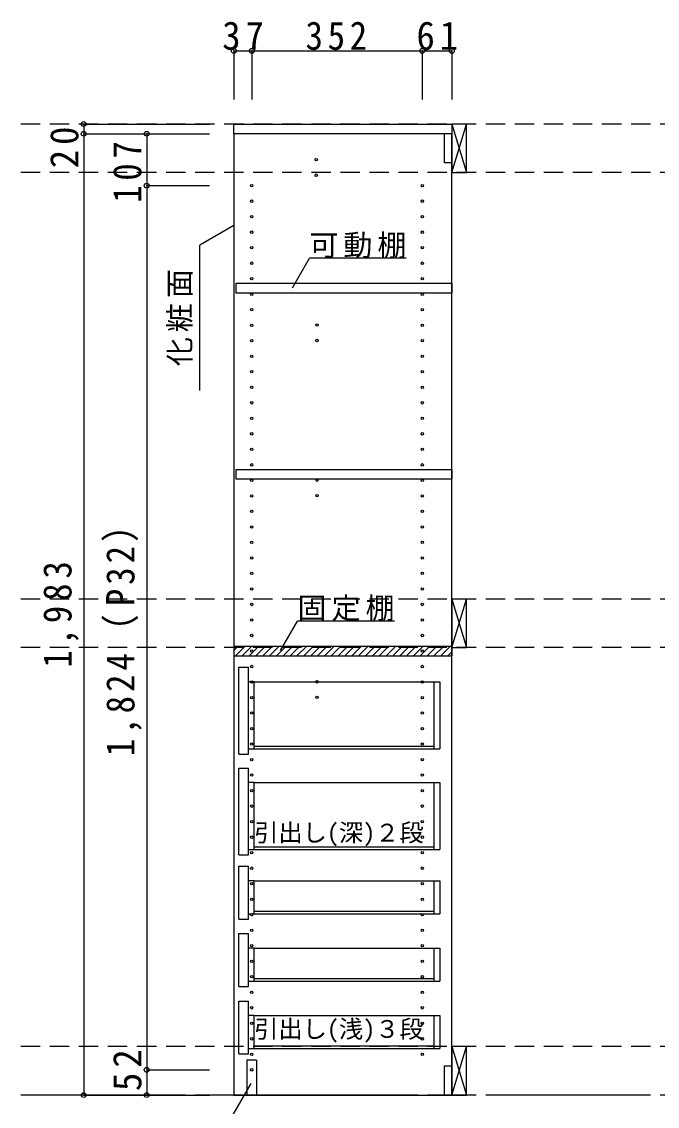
# Model space of a CAD drawing. Units: millimetres at full size, sheet at 1:20; details may follow other scales. Extents: x -8210 to 8210, y -5841 to 5773.
# Drawn here: x -3035 to -1722, y 1317 to 3554 of the extents above; entities that cross this region are included whole.
import ezdxf
from ezdxf.enums import TextEntityAlignment as Align

# ---------------------------------------------------------------- set-up
doc = ezdxf.new("R2010")
doc.units = ezdxf.units.MM
doc.header["$LTSCALE"] = 20
doc.header["$PDMODE"] = 32
doc.header["$PDSIZE"] = 10
for name, pattern in [('CHAIN1', [8, 5, -1, 1, -1]), ('DASHED1', [1.8, 1.2, -0.6]), ('DASHED2', [3, 2, -1])]:
    doc.linetypes.add(name, pattern=pattern)
for name, color, linetype in [('0-2_本体', 2, 'Continuous'), ('0-3_固定棚', 2, 'Continuous'), ('0-4_可動棚', 3, 'Continuous'), ('0-5', 4, 'Continuous'), ('0-7_桟木・巾木', 2, 'Continuous'), ('0-8_引き出し', 2, 'Continuous'), ('0-A_文字', 7, 'Continuous'), ('0-B_寸法', 7, 'Continuous'), ('0-C_ハッチ', 4, 'Continuous')]:
    doc.layers.add(name, color=color, linetype=linetype)
doc.styles.add('ＭＳ ゴシック', font='')
doc.styles.get('ＭＳ ゴシック').set_extended_font_data('MS Gothic')

# ---------------------------------------------------------------- blocks, each defined once
blk = doc.blocks.new('引出(浅)D450')
at = {"layer": '0-8_引き出し'}
for p, q in [((-188.55, 203.8), (-168.55, 203.8)), ((-188.55, 94.8), (-188.55, 203.8)), ((-168.55, 94.8), (-168.55, 203.8)), ((-156.55, 173.8), (-168.55, 173.8)), ((214.3, 173.8), (226.45, 173.8)), ((214.45, 173.8), (214.45, 105.8)), ((226.45, 173.8), (226.45, 105.8)), ((-188.55, 94.8), (-168.55, 94.8)), ((-156.55, 111.3), (214.45, 111.3)), ((214.45, 105.8), (226.45, 105.8)), ((-188.55, 64.8), (-168.55, 64.8)), ((-188.55, -44.2), (-188.55, 64.8)), ((-168.55, -44.2), (-168.55, 64.8)), ((-156.55, 34.8), (-168.55, 34.8)), ((-156.55, -33.2), (-156.55, 34.8)), ((214.3, 34.8), (226.45, 34.8)), ((214.45, 34.8), (214.45, -33.2)), ((226.45, 34.8), (226.45, -33.2)), ((-188.55, -44.2), (-168.55, -44.2)), ((-168.55, -33.2), (-156.55, -33.2)), ((-156.55, -27.7), (214.45, -27.7)), ((214.45, -33.2), (226.45, -33.2)), ((-188.55, -74.2), (-168.55, -74.2)), ((-188.55, -183.2), (-188.55, -74.2)), ((-168.55, -183.2), (-168.55, -74.2)), ((-156.55, -104.2), (-168.55, -104.2)), ((-156.55, -172.2), (-156.55, -104.2)), ((214.3, -104.2), (226.45, -104.2)), ((214.45, -104.2), (214.45, -172.2)), ((226.45, -104.2), (226.45, -172.2)), ((-168.55, -172.2), (-156.55, -172.2)), ((-156.55, -166.7), (214.45, -166.7)), ((214.45, -172.2), (226.45, -172.2)), ((-188.55, -183.2), (-168.55, -183.2))]:
    blk.add_line(p, q, dxfattribs=at)
at = {"layer": '0-8_引き出し', "color": 7}
for p, q in [((-156.55, 173.8), (214.3, 173.8)), ((-156.55, 105.8), (214.45, 105.8)), ((-156.55, 34.8), (214.3, 34.8)), ((-156.55, -33.2), (214.45, -33.2)), ((-156.55, -104.2), (214.3, -104.2)), ((-156.55, -172.2), (214.45, -172.2))]:
    blk.add_line(p, q, dxfattribs=at)
at = {"layer": '0-8_引き出し', "color": 7, "linetype": 'DASHED1'}
for p, q in [((214.3, 173.8), (226.45, 173.8)), ((214.3, 34.8), (226.45, 34.8)), ((214.3, -104.2), (226.45, -104.2))]:
    blk.add_line(p, q, dxfattribs=at)
at = {"layer": '0-8_引き出し'}
blk.add_lwpolyline([(-168.55, 105.8), (-156.55, 105.8), (-156.55, 173.8)], dxfattribs=at)
blk = doc.blocks.new('引出(深)')
at = {"layer": '0-8_引き出し'}
for p, q in [((-188.08, 200.1), (-168.08, 200.1)), ((-188.08, 21.1), (-188.08, 200.1)), ((-168.08, 21.1), (-168.08, 200.1)), ((-156.08, 170.1), (-168.08, 170.1)), ((-156.08, 32.1), (-156.08, 170.1)), ((214.76, 170.1), (226.92, 170.1)), ((214.92, 170.1), (214.92, 32.1)), ((226.92, 170.1), (226.92, 32.1)), ((-168.08, 32.1), (-156.08, 32.1)), ((-156.08, 37.6), (214.92, 37.6)), ((214.92, 32.1), (226.92, 32.1)), ((-188.08, 21.1), (-168.08, 21.1)), ((-188.08, -7.9), (-168.08, -7.9)), ((-188.08, -186.9), (-188.08, -7.9)), ((-168.08, -186.9), (-168.08, -7.9)), ((-156.08, -37.9), (-168.08, -37.9)), ((-156.08, -175.9), (-156.08, -37.9)), ((214.76, -37.9), (226.92, -37.9)), ((214.92, -37.9), (214.92, -175.9)), ((226.92, -37.9), (226.92, -175.9)), ((-168.08, -175.9), (-156.08, -175.9)), ((-156.08, -170.4), (214.92, -170.4)), ((214.92, -175.9), (226.92, -175.9)), ((-188.08, -186.9), (-168.08, -186.9))]:
    blk.add_line(p, q, dxfattribs=at)
at = {"layer": '0-8_引き出し', "color": 7}
for p, q in [((-156.08, 170.1), (214.76, 170.1)), ((-156.08, 32.1), (214.92, 32.1)), ((-156.08, -37.9), (214.76, -37.9)), ((-156.08, -175.9), (214.92, -175.9))]:
    blk.add_line(p, q, dxfattribs=at)
at = {"layer": '0-8_引き出し', "color": 7, "linetype": 'DASHED1'}
for p, q in [((214.76, 170.1), (226.92, 170.1)), ((214.76, -37.9), (226.92, -37.9))]:
    blk.add_line(p, q, dxfattribs=at)

msp = doc.modelspace()

# ---------------------------------------------------------------- linework, layer by layer
at = {"layer": '0-2_本体'}
for p, q in [((-2596.67, 3322.77), (-2596.67, 3342.77)), ((-2596.67, 3342.77), (-2146.67, 3342.77)), ((-2146.67, 3342.77), (-2146.67, 3322.77)), ((-2146.67, 3322.77), (-2596.67, 3322.77))]:
    msp.add_line(p, q, dxfattribs=at)
at = {"layer": '0-3_固定棚'}
for p, q in [((-2596.67, 2265.77), (-2596.67, 2245.77)), ((-2596.67, 2265.77), (-2146.67, 2265.77)), ((-2146.67, 2265.77), (-2146.67, 2245.77)), ((-2596.67, 2245.77), (-2146.67, 2245.77))]:
    msp.add_line(p, q, dxfattribs=at)
at = {"layer": '0-4_可動棚', "color": 2}
for points in [[(-2591.67, 3014.27), (-2146.67, 3014.27), (-2146.67, 2994.27), (-2591.67, 2994.27)], [(-2591.67, 2630.27), (-2146.67, 2630.27), (-2146.67, 2610.27), (-2591.67, 2610.27)]]:
    msp.add_lwpolyline(points, close=True, dxfattribs=at)
at = {"layer": '0-5', "color": 3}
for p, q in [((-2596.67, 3322.77), (-2596.67, 1339.77)), ((-2146.67, 3322.77), (-2596.67, 3322.77)), ((-2146.67, 1339.77), (-2146.67, 3322.77)), ((-2596.67, 1339.77), (-2146.67, 1339.77))]:
    msp.add_line(p, q, dxfattribs=at)
at = {"layer": '0-5'}
for centre in [(-2426.67, 3269.27), (-2426.67, 3237.27), (-2559.67, 3215.77), (-2207.67, 3215.77), (-2559.67, 3183.77), (-2207.67, 3183.77), (-2559.67, 3151.77), (-2207.67, 3151.77), (-2559.67, 3119.77), (-2207.67, 3119.77), (-2559.67, 3087.77), (-2207.67, 3087.77), (-2559.67, 3055.77), (-2207.67, 3055.77), (-2559.67, 3023.77), (-2207.67, 3023.77), (-2559.67, 2991.77), (-2207.67, 2991.77), (-2559.67, 2959.77), (-2207.67, 2959.77), (-2559.67, 2927.77), (-2425.01, 2928.27), (-2207.67, 2927.77), (-2559.67, 2895.77), (-2425.01, 2896.27), (-2207.67, 2895.77), (-2559.67, 2863.77), (-2207.67, 2863.77), (-2559.67, 2831.77), (-2207.67, 2831.77), (-2559.67, 2799.77), (-2207.67, 2799.77), (-2559.67, 2767.77), (-2207.67, 2767.77), (-2559.67, 2735.77), (-2207.67, 2735.77), (-2559.67, 2703.77), (-2207.67, 2703.77), (-2559.67, 2671.77), (-2207.67, 2671.77), (-2559.67, 2639.77), (-2207.67, 2639.77), (-2559.67, 2607.77), (-2425.01, 2608.27), (-2207.67, 2607.77), (-2559.67, 2575.77), (-2425.01, 2576.27), (-2207.67, 2575.77), (-2559.67, 2543.77), (-2207.67, 2543.77), (-2559.67, 2511.77), (-2207.67, 2511.77), (-2559.67, 2479.77), (-2207.67, 2479.77), (-2559.67, 2447.77), (-2207.67, 2447.77), (-2559.67, 2415.77), (-2207.67, 2415.77), (-2559.67, 2383.77), (-2207.67, 2383.77), (-2559.67, 2351.77), (-2207.67, 2351.77), (-2559.67, 2319.77), (-2207.67, 2319.77), (-2559.67, 2287.77), (-2207.67, 2287.77), (-2559.67, 2255.77), (-2207.67, 2255.77), (-2559.67, 2223.77), (-2207.67, 2223.77), (-2559.67, 2191.77), (-2425.01, 2192.27), (-2207.67, 2191.77), (-2559.67, 2159.77), (-2425.01, 2160.27), (-2207.67, 2159.77), (-2559.67, 2127.77), (-2207.67, 2127.77), (-2559.67, 2095.77), (-2207.67, 2095.77), (-2559.67, 2063.77), (-2207.67, 2063.77), (-2559.67, 2031.77), (-2207.67, 2031.77), (-2559.67, 1999.77), (-2207.67, 1999.77), (-2559.67, 1967.77), (-2207.67, 1967.77), (-2559.67, 1935.77), (-2207.67, 1935.77), (-2559.67, 1903.77), (-2207.67, 1903.77), (-2559.67, 1871.77), (-2207.67, 1871.77), (-2559.67, 1839.77), (-2207.67, 1839.77), (-2559.67, 1807.77), (-2207.67, 1807.77), (-2559.67, 1775.77), (-2207.67, 1775.77), (-2559.67, 1743.77), (-2207.67, 1743.77), (-2559.67, 1711.77), (-2207.67, 1711.77), (-2559.67, 1679.77), (-2207.67, 1679.77), (-2559.67, 1647.77), (-2207.67, 1647.77), (-2559.67, 1615.77), (-2207.67, 1615.77), (-2559.67, 1583.77), (-2207.67, 1583.77), (-2559.67, 1551.77), (-2207.67, 1551.77), (-2559.67, 1519.77), (-2207.67, 1519.77), (-2559.67, 1487.77), (-2207.67, 1487.77), (-2559.67, 1455.77), (-2207.67, 1455.77), (-2559.67, 1423.77), (-2207.67, 1423.77), (-2559.67, 1391.77)]:
    msp.add_circle(centre, 2.5, dxfattribs=at)
at = {"layer": '0-7_桟木・巾木'}
for p, q in [((-2146.67, 3322.77), (-2161.67, 3322.77)), ((-2161.67, 3262.77), (-2161.67, 3322.77)), ((-2146.67, 3322.77), (-2146.67, 3281.77)), ((-2161.67, 1399.77), (-2146.67, 1399.77)), ((-2146.67, 1399.77), (-2146.67, 1339.77))]:
    msp.add_line(p, q, dxfattribs=at)
for points in [[(-2146.67, 3262.77), (-2158.16, 3262.77), (-2161.67, 3262.77)], [(-2146.67, 1339.77), (-2161.67, 1339.77), (-2161.67, 1399.77)]]:
    msp.add_lwpolyline(points, dxfattribs=at)
at = {"layer": '0-8_引き出し', "color": 3}
for p, q in [((-2146.67, 3342.77), (-2146.67, 3242.77)), ((-2116.67, 3342.77), (-2146.67, 3342.77)), ((-2116.67, 3242.77), (-2116.67, 3342.77)), ((-2146.67, 3242.77), (-2116.67, 3242.77)), ((-2146.67, 1439.77), (-2146.67, 1339.77)), ((-2116.67, 1439.77), (-2146.67, 1439.77)), ((-2116.67, 1339.77), (-2116.67, 1439.77)), ((-2146.67, 1339.77), (-2116.67, 1339.77))]:
    msp.add_line(p, q, dxfattribs=at)
at = {"layer": '0-8_引き出し', "color": 7}
for p, q in [((-2146.67, 3242.77), (-2116.67, 3342.77)), ((-2146.67, 3342.77), (-2116.67, 3242.77)), ((-2146.67, 2362.77), (-2116.67, 2262.77)), ((-2146.67, 2262.77), (-2116.67, 2362.77)), ((-2146.67, 1339.77), (-2116.67, 1439.77)), ((-2146.67, 1439.77), (-2116.67, 1339.77)), ((-2569.67, 1411.77), (-2569.67, 1339.77)), ((-2549.67, 1411.77), (-2569.67, 1411.77))]:
    msp.add_line(p, q, dxfattribs=at)
at = {"layer": '0-8_引き出し', "color": 3}
msp.add_lwpolyline([(-2116.67, 2262.77), (-2116.67, 2362.77), (-2146.67, 2362.77), (-2146.67, 2262.77)], close=True, dxfattribs=at)
at = {"layer": '0-8_引き出し', "color": 7}
msp.add_lwpolyline([(-2549.67, 1411.77), (-2549.67, 1339.77), (-2569.67, 1339.77)], dxfattribs=at)
at = {"layer": '0-A_文字'}
for p, q in [((-2596.67, 3133.7), (-2666.67, 3093.29)), ((-2666.67, 2793.29), (-2666.67, 3093.29)), ((-2475.8, 3005.21), (-2440.78, 3065.86)), ((-2240.78, 3065.86), (-2440.78, 3065.86)), ((-2500.28, 2256.71), (-2465.26, 2317.36)), ((-2265.26, 2317.36), (-2465.26, 2317.36)), ((-2561.92, 1363.5), (-2669, 1178.03))]:
    msp.add_line(p, q, dxfattribs=at)
at = {"layer": '0-A_文字', "linetype": 'CHAIN1'}
msp.add_line((-1136.67, 1339.77), (-4866.67, 1339.77), dxfattribs=at)
at = {"layer": '0-B_寸法', "color": 4}
for p, q in [((-2596.67, 3493.77), (-2596.67, 3393.77)), ((-2596.67, 3493.77), (-2146.67, 3493.77)), ((-2559.67, 3493.77), (-2559.67, 3393.77)), ((-2207.67, 3493.77), (-2207.67, 3393.77)), ((-2146.67, 3493.77), (-2146.67, 3393.77)), ((-2906.67, 3342.77), (-2906.67, 3322.77)), ((-2906.67, 3342.77), (-2646.67, 3342.77)), ((-2906.67, 3322.77), (-2646.67, 3322.77)), ((-2906.67, 3322.77), (-2906.67, 1339.77)), ((-2776.67, 3322.77), (-2646.67, 3322.77)), ((-2776.67, 3322.77), (-2776.67, 3215.77)), ((-2776.67, 3215.77), (-2646.67, 3215.77)), ((-2776.67, 3215.77), (-2776.67, 1391.77)), ((-2776.67, 1391.77), (-2646.67, 1391.77)), ((-2776.67, 1391.77), (-2776.67, 1339.77)), ((-2906.67, 1339.77), (-2646.67, 1339.77)), ((-2776.67, 1339.77), (-2646.67, 1339.77))]:
    msp.add_line(p, q, dxfattribs=at)
at = {"layer": '0-B_寸法', "color": 4, "linetype": 'DASHED2'}
for p, q in [((-1136.67, 3342.77), (-4866.67, 3342.77)), ((-1136.67, 3242.77), (-4866.67, 3242.77)), ((-1136.67, 2362.77), (-4866.67, 2362.77)), ((-1136.67, 2262.77), (-4866.67, 2262.77)), ((-1136.67, 1439.77), (-4866.67, 1439.77)), ((-1136.67, 1339.77), (-4866.67, 1339.77))]:
    msp.add_line(p, q, dxfattribs=at)
at = {"layer": '0-B_寸法'}
for p in [(-2596.67, 3493.77), (-2559.67, 3493.77), (-2207.67, 3493.77), (-2146.67, 3493.77), (-2906.67, 3342.77), (-2906.67, 3322.77), (-2776.67, 3322.77), (-2776.67, 3215.77), (-2776.67, 1391.77), (-2906.67, 1339.77), (-2776.67, 1339.77)]:
    msp.add_point(p, dxfattribs=at)
at = {"layer": '0-C_ハッチ'}
for p, q in [((-2596.67, 2256.82), (-2587.72, 2265.77)), ((-2593.58, 2245.77), (-2573.58, 2265.77)), ((-2579.44, 2245.77), (-2559.44, 2265.77)), ((-2565.29, 2245.77), (-2545.29, 2265.77)), ((-2551.15, 2245.77), (-2531.15, 2265.77)), ((-2537.01, 2245.77), (-2517.01, 2265.77)), ((-2522.87, 2245.77), (-2502.87, 2265.77)), ((-2508.72, 2245.77), (-2488.72, 2265.77)), ((-2494.58, 2245.77), (-2474.58, 2265.77)), ((-2480.44, 2245.77), (-2460.44, 2265.77)), ((-2466.3, 2245.77), (-2446.3, 2265.77)), ((-2452.16, 2245.77), (-2432.16, 2265.77)), ((-2438.01, 2245.77), (-2418.01, 2265.77)), ((-2423.87, 2245.77), (-2403.87, 2265.77)), ((-2409.73, 2245.77), (-2389.73, 2265.77)), ((-2395.59, 2245.77), (-2375.59, 2265.77)), ((-2381.45, 2245.77), (-2361.45, 2265.77)), ((-2367.3, 2245.77), (-2347.3, 2265.77)), ((-2353.16, 2245.77), (-2333.16, 2265.77)), ((-2339.02, 2245.77), (-2319.02, 2265.77)), ((-2324.88, 2245.77), (-2304.88, 2265.77)), ((-2310.73, 2245.77), (-2290.73, 2265.77)), ((-2296.59, 2245.77), (-2276.59, 2265.77)), ((-2282.45, 2245.77), (-2262.45, 2265.77)), ((-2268.31, 2245.77), (-2248.31, 2265.77)), ((-2254.17, 2245.77), (-2234.17, 2265.77)), ((-2240.02, 2245.77), (-2220.02, 2265.77)), ((-2225.88, 2245.77), (-2205.88, 2265.77)), ((-2211.74, 2245.77), (-2191.74, 2265.77)), ((-2197.6, 2245.77), (-2177.6, 2265.77)), ((-2183.46, 2245.77), (-2163.46, 2265.77)), ((-2169.31, 2245.77), (-2149.31, 2265.77)), ((-2155.17, 2245.77), (-2146.67, 2254.28))]:
    msp.add_line(p, q, dxfattribs=at)

# ---------------------------------------------------------------- block references
at = {"layer": '0-8_引き出し'}
for name, p in [('引出(深)', (-2398.58, 2022.17)), ('引出(浅)D450', (-2398.12, 1607.97))]:
    msp.add_blockref(name, p, dxfattribs=at)

# ---------------------------------------------------------------- texts
at = {"layer": '0-A_文字', "style": 'ＭＳ ゴシック'}
for s, p in [('引出し(深)２段', (-2554.67, 1851.77)), ('引出し(浅)３段', (-2554.67, 1446.77))]:
    msp.add_text(s, height=36.66, dxfattribs=at).set_placement(p, align=Align.BOTTOM_LEFT)
at = {"layer": '0-A_文字', "char_height": 43.99, "attachment_point": 7, "style": 'ＭＳ ゴシック'}
for s, insert in [('\\T1.17;可動棚', (-2440.78, 3065.86)), ('\\T1.17;固定棚', (-2465.26, 2317.36))]:
    msp.add_mtext(s, dxfattribs=dict(at, insert=insert))
at = {"layer": '0-A_文字', "insert": (-2681.67, 2843.29), "char_height": 43.99, "attachment_point": 7, "rotation": 90, "style": 'ＭＳ ゴシック'}
msp.add_mtext('\\T1.17;化粧面', dxfattribs=at)
at = {"layer": '0-B_寸法', "char_height": 58.65, "attachment_point": 7, "style": 'ＭＳ ゴシック'}
for s, insert in [('\\T1.27;\\W0.95;37', (-2620.67, 3494.98)), ('\\T1.27;\\W0.9;352', (-2448.67, 3494.98)), ('\\T1.27;\\W0.95;61', (-2219.67, 3494.98))]:
    msp.add_mtext(s, dxfattribs=dict(at, insert=insert))
at = {"layer": '0-B_寸法', "char_height": 58.65, "attachment_point": 7, "rotation": 90, "style": 'ＭＳ ゴシック'}
for s, insert in [('\\T1.27;\\W0.95;20', (-2916.67, 3251.65)), ('\\T1.27;\\W0.9;107', (-2786.67, 3180.31)), ('\\T1.23;\\W0.9;1,824（P32）', (-2786.67, 2038.77)), ('\\T1.28;\\W0.9;1,983', (-2916.67, 2221.27)), ('\\T1.27;\\W0.95;52', (-2786.67, 1348.04))]:
    msp.add_mtext(s, dxfattribs=dict(at, insert=insert))

doc.saveas('drawing.dxf')
